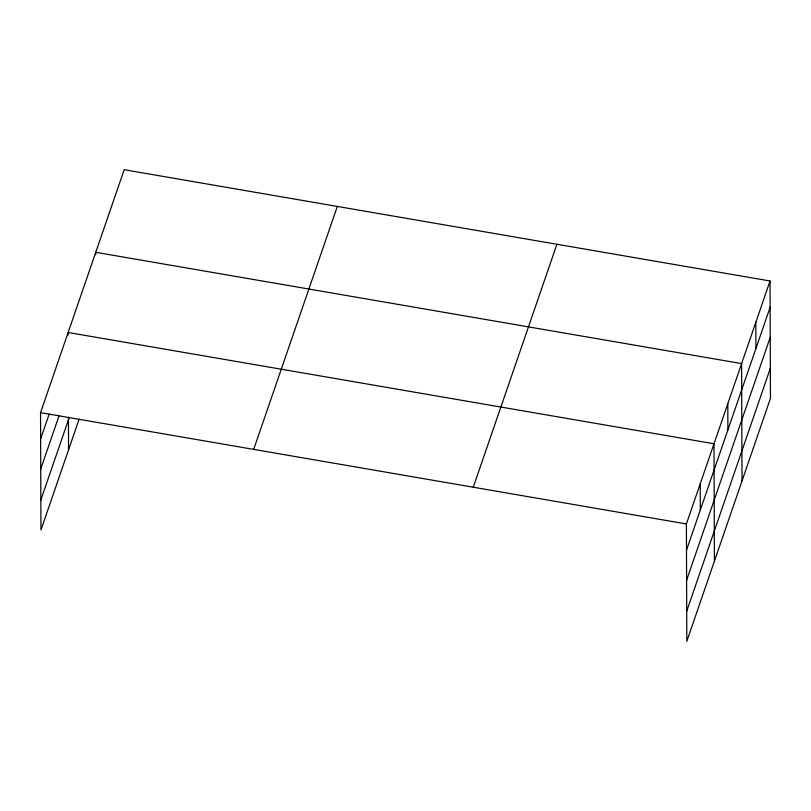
<?xml version="1.0" encoding="UTF-8"?>
<svg xmlns="http://www.w3.org/2000/svg" width="811" height="811" viewBox="0 0 811 811"><rect width="100%" height="100%" fill="white"/><g stroke="black" fill="none" stroke-linecap="round" stroke-linejoin="round"><path stroke-width="1.22" d="M79.113 419.175L40.955 530.009L40.55 412.657L124.184 169.712L770.044 280.991L770.45 398.343L686.816 641.288L686.4 523.947L770.044 280.991M40.641 438.903L49.167 414.137M40.743 468.961L59.01 415.911M40.854 499.941L69.27 417.412M253.681 449.385L337.315 206.43M473.269 487.218L556.914 244.273M686.491 550.182L770.136 307.237M686.603 580.25L770.237 337.295M686.704 611.23L770.349 368.275M40.55 412.657L686.4 523.947M755.822 322.291L755.913 348.537M742.014 480.943L741.599 363.592L95.749 252.312L95.759 254.806M727.802 403.685L727.893 429.921M714.41 561.121L714.004 443.769L68.154 332.49L68.154 334.984M700.207 483.853L700.298 510.099M68.448 417.29L68.56 449.831"/></g></svg>
